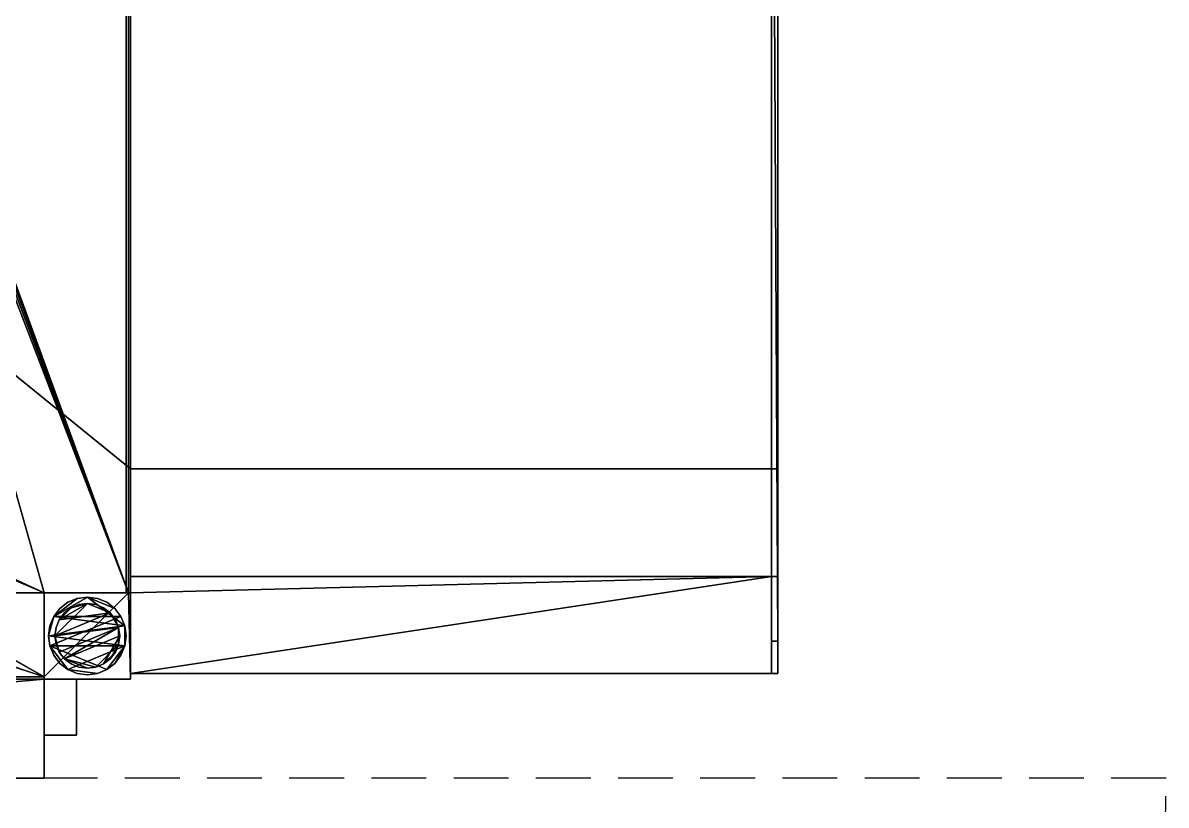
# Model space of a CAD drawing. Header units: millimetres. Extents: x -901 to 180, y -878 to 367.
# Drawn here: x -350 to 180, y -371 to -8 of the extents above; entities that cross this region are included whole.
import ezdxf

# ---------------------------------------------------------------- set-up
doc = ezdxf.new("R2010")
doc.units = ezdxf.units.MM
doc.linetypes.add('NASCOSTA', pattern=[0.381, 0.254, -0.127])
for name, color, linetype in [('IQ_200_2D', 1, 'Continuous'), ('IQ_200_3D', 1, 'Continuous'), ('IQ_204_2D', 7, 'Continuous'), ('IQ_204_3D', 7, 'Continuous')]:
    doc.layers.add(name, color=color, linetype=linetype)
doc.layers.add('IQ_CURTAIN_3D', color=7, linetype='Continuous', transparency=0.9)

msp = doc.modelspace()

# ---------------------------------------------------------------- linework, layer by layer
at = {"layer": 'IQ_200_2D', "linetype": 'Continuous'}
for p, q in [((-300, 312.5), (-300, -312.5)), ((0, 310), (0, -310)), ((-300, -312.5), (-900, -312.5)), ((-340, -358.5), (-340, -312.5)), ((-300, -310), (0, -310)), ((-860, -358.5), (-340, -358.5))]:
    msp.add_line(p, q, dxfattribs=at)
at = {"layer": 'IQ_204_2D', "linetype": 'Continuous'}
for p, q in [((-2.98, 215), (-2.98, -215)), ((-300, -215), (0, -215)), ((0, -265), (-300, -265)), ((-325, -338.48), (-325, -312.5)), ((-340, -338.48), (-325, -338.48))]:
    msp.add_line(p, q, dxfattribs=at)
at = {"layer": 'IQ_204_2D', "linetype": 'NASCOSTA', "ltscale": 100}
msp.add_line((180, -358.5), (-340, -358.5), dxfattribs=at)
msp.add_arc((-340, -358.5), 520, 180, 0, dxfattribs=at)
at = {"layer": 'IQ_CURTAIN_3D'}
for p, q in [((-300, -61.99, 898.97), (-300, -61.99, 1369.03)), ((-300, -124.49, 898.97), (-300, -124.49, 1369.03)), ((-300, -186.99, 898.97), (-300, -186.99, 1369.03)), ((-300, -249.49, 898.97), (-300, -249.49, 1369.03))]:
    msp.add_line(p, q, dxfattribs=at)

# ---------------------------------------------------------------- meshes
at = {"layer": 'IQ_200_3D'}
mesh = msp.add_polyface(dxfattribs=at)
corners = [(-900, 312.5, 1450), (-900, -312.5, 1450), (-300, -312.5, 1450), (-300, 312.5, 1450), (-460, 312.5, 1450), (-514, 366.5, 1450), (-686, 366.5, 1450), (-740, 312.5, 1450)]
mesh.append_faces([[corners[k] for k in face] for face in [(4, 1, 2, 3), (1, 7, 0), (7, 5, 6)]], dxfattribs={"vtx0": -1})
mesh.append_faces([[corners[k] for k in face] for face in [(4, 5, 7, 1)]], dxfattribs={"vtx1": -1, "vtx2": -1, "vtx3": -1})
mesh = msp.add_polyface(dxfattribs=at)
corners = [(-300, 312.5, 725), (-300, -312.5, 725), (-340, -312.5, 725), (-340, -358.5, 725), (-860, -358.5, 725), (-860, -312.5, 725), (-900, -312.5, 725), (-900, 312.5, 725), (-740, 312.5, 725), (-686, 366.5, 725), (-514, 366.5, 725), (-460, 312.5, 725), (-899, -272.5, 725), (-860, -272.5, 725), (-860, -311.5, 725), (-340, -311.5, 725), (-340, -272.5, 725), (-301, -272.5, 725), (-301, 272.5, 725), (-340, 272.5, 725), (-340, 311.5, 725), (-860, 311.5, 725), (-860, 272.5, 725), (-899, 272.5, 725)]
mesh.append_faces([[corners[k] for k in face] for face in [(11, 8, 9, 10)]], dxfattribs={"vtx0": -1})
mesh.append_faces([[corners[k] for k in face] for face in [(23, 7, 21, 22), (20, 0, 18, 19)]], dxfattribs={"vtx0": -1, "vtx1": -1})
mesh.append_faces([[corners[k] for k in face] for face in [(6, 12, 14, 5)]], dxfattribs={"vtx0": -1, "vtx1": -1, "vtx2": -1})
mesh.append_faces([[corners[k] for k in face] for face in [(20, 8, 11, 0)]], dxfattribs={"vtx0": -1, "vtx1": -1, "vtx3": -1})
mesh.append_faces([[corners[k] for k in face] for face in [(7, 23, 12, 6), (8, 20, 21, 7)]], dxfattribs={"vtx0": -1, "vtx2": -1})
mesh.append_faces([[corners[k] for k in face] for face in [(2, 4, 5, 15)]], dxfattribs={"vtx0": -1, "vtx2": -1, "vtx3": -1})
mesh.append_faces([[corners[k] for k in face] for face in [(13, 14, 12)]], dxfattribs={"vtx1": -1})
mesh.append_faces([[corners[k] for k in face] for face in [(14, 15, 5)]], dxfattribs={"vtx1": -1, "vtx2": -1})
mesh.append_faces([[corners[k] for k in face] for face in [(1, 2, 15, 17)]], dxfattribs={"vtx1": -1, "vtx2": -1, "vtx3": -1})
mesh.append_faces([[corners[k] for k in face] for face in [(17, 18, 0, 1)]], dxfattribs={"vtx1": -1, "vtx3": -1})
mesh.append_faces([[corners[k] for k in face] for face in [(15, 16, 17), (2, 3, 4)]], dxfattribs={"vtx2": -1})
mesh = msp.add_polyface(dxfattribs=at)
corners = [(-860, -272.5, 201.37), (-899, -272.5, 201.37), (-899, 272.5, 201.37), (-860, 272.5, 201.37), (-860, 311.5, 201.37), (-340, 311.5, 201.37), (-340, 272.5, 201.37), (-301, 272.5, 201.37), (-301, -272.5, 201.37), (-340, -272.5, 201.37), (-340, -311.5, 201.37), (-860, -311.5, 201.37), (-699, -187.4, 201.37), (-698.66, -189.99, 201.37), (-697.66, -192.4, 201.37), (-696.07, -194.47, 201.37), (-694, -196.06, 201.37), (-691.59, -197.06, 201.37), (-689, -197.4, 201.37), (-686.41, -197.06, 201.37), (-684, -196.06, 201.37), (-681.93, -194.47, 201.37), (-680.34, -192.4, 201.37), (-679.34, -189.99, 201.37), (-679, -187.4, 201.37), (-679.34, -184.81, 201.37), (-680.34, -182.4, 201.37), (-681.93, -180.33, 201.37), (-684, -178.74, 201.37), (-686.41, -177.74, 201.37), (-689, -177.4, 201.37), (-691.59, -177.74, 201.37), (-694, -178.74, 201.37), (-696.07, -180.33, 201.37), (-697.66, -182.4, 201.37), (-698.66, -184.81, 201.37), (-609, -157.4, 201.37), (-608.66, -159.99, 201.37), (-607.66, -162.4, 201.37), (-606.07, -164.47, 201.37), (-604, -166.06, 201.37), (-601.59, -167.06, 201.37), (-599, -167.4, 201.37), (-596.41, -167.06, 201.37), (-594, -166.06, 201.37), (-591.93, -164.47, 201.37), (-590.34, -162.4, 201.37), (-589.34, -159.99, 201.37), (-589, -157.4, 201.37), (-589.34, -154.81, 201.37), (-590.34, -152.4, 201.37), (-591.93, -150.33, 201.37), (-594, -148.74, 201.37), (-596.41, -147.74, 201.37), (-599, -147.4, 201.37), (-601.59, -147.74, 201.37), (-604, -148.74, 201.37), (-606.07, -150.33, 201.37), (-607.66, -152.4, 201.37), (-608.66, -154.81, 201.37), (-452.1, 89.5, 201.37), (-451.76, 86.91, 201.37), (-450.76, 84.5, 201.37), (-449.17, 82.43, 201.37), (-447.1, 80.84, 201.37), (-444.69, 79.84, 201.37), (-442.1, 79.5, 201.37), (-439.51, 79.84, 201.37), (-437.1, 80.84, 201.37), (-435.03, 82.43, 201.37), (-433.44, 84.5, 201.37), (-432.44, 86.91, 201.37), (-432.1, 89.5, 201.37), (-432.44, 92.09, 201.37), (-433.44, 94.5, 201.37), (-435.03, 96.57, 201.37), (-437.1, 98.16, 201.37), (-439.51, 99.16, 201.37), (-442.1, 99.5, 201.37), (-444.69, 99.16, 201.37), (-447.1, 98.16, 201.37), (-449.17, 96.57, 201.37), (-450.76, 94.5, 201.37), (-451.76, 92.09, 201.37)]
mesh.append_faces([[corners[k] for k in face] for face in [(13, 0, 12), (32, 3, 31), (61, 55, 60), (65, 51, 64), (70, 8, 69), (69, 8, 68), (74, 7, 73)]], dxfattribs={"vtx0": -1, "vtx1": -1})
mesh.append_faces([[corners[k] for k in face] for face in [(56, 3, 60, 55)]], dxfattribs={"vtx0": -1, "vtx1": -1, "vtx2": -1})
mesh.append_faces([[corners[k] for k in face] for face in [(0, 15, 16, 11), (11, 16, 17), (42, 20, 21, 41), (19, 10, 11, 18), (10, 19, 20), (3, 32, 33, 2), (57, 29, 30, 56), (58, 28, 29, 57), (59, 27, 28, 58), (37, 25, 26, 36), (68, 8, 9, 67), (36, 26, 27, 59), (63, 52, 53, 62), (64, 51, 52, 63), (62, 53, 54), (6, 79, 80, 5), (6, 76, 77), (8, 70, 71)]], dxfattribs={"vtx0": -1, "vtx2": -1})
mesh.append_faces([[corners[k] for k in face] for face in [(20, 42, 43, 10), (9, 48, 49, 67), (56, 30, 31, 3)]], dxfattribs={"vtx0": -1, "vtx2": -1, "vtx3": -1})
mesh.append_faces([[corners[k] for k in face] for face in [(14, 15, 0), (17, 18, 11), (13, 14, 0), (35, 12, 0), (21, 22, 41), (37, 38, 25), (43, 44, 10), (47, 48, 9), (46, 47, 9), (45, 46, 9), (83, 60, 3), (82, 83, 3), (72, 73, 7), (78, 79, 6), (77, 78, 6), (75, 76, 6)]], dxfattribs={"vtx1": -1, "vtx2": -1})
mesh.append_faces([[corners[k] for k in face] for face in [(0, 1, 34, 35), (33, 34, 1, 2), (24, 25, 38, 39), (9, 10, 44, 45), (23, 24, 39, 40), (22, 23, 40, 41), (49, 50, 66, 67), (50, 51, 65, 66), (54, 55, 61, 62), (81, 82, 3, 4), (71, 72, 7, 8), (80, 81, 4, 5), (74, 75, 6, 7)]], dxfattribs={"vtx1": -1, "vtx3": -1})
mesh = msp.add_polyface(dxfattribs=at)
corners = [(-300, 312.5, 1450), (-300, -312.5, 1450), (-300, -312.5, 725), (-300, 312.5, 725), (-300, -272.5, 1370), (-300, 272.5, 1370), (-300, 272.5, 910), (-300, 310, 910), (-300, 310, 850), (-300, 272.5, 850), (-300, 265, 850), (-300, 265, 820), (-300, -265, 820), (-300, -265, 850), (-300, -272.5, 850), (-300, -310, 850), (-300, -310, 910), (-300, -272.5, 910)]
mesh.append_faces([[corners[k] for k in face] for face in [(4, 1, 16, 17), (7, 0, 5, 6)]], dxfattribs={"vtx0": -1, "vtx1": -1})
mesh.append_faces([[corners[k] for k in face] for face in [(11, 3, 8, 9)]], dxfattribs={"vtx0": -1, "vtx1": -1, "vtx3": -1})
mesh.append_faces([[corners[k] for k in face] for face in [(1, 4, 5, 0), (16, 1, 2, 15)]], dxfattribs={"vtx0": -1, "vtx2": -1})
mesh.append_faces([[corners[k] for k in face] for face in [(12, 14, 15, 2)]], dxfattribs={"vtx0": -1, "vtx2": -1, "vtx3": -1})
mesh.append_faces([[corners[k] for k in face] for face in [(3, 0, 7, 8), (11, 12, 2, 3)]], dxfattribs={"vtx1": -1, "vtx3": -1})
mesh.append_faces([[corners[k] for k in face] for face in [(9, 10, 11), (12, 13, 14)]], dxfattribs={"vtx2": -1})
mesh = msp.add_polyface(dxfattribs=at)
corners = [(-2.98, -215, 858), (-2.98, 215, 858), (-2.98, 215, 850), (-2.98, -215, 850), (-2.98, 310, 835), (-2.98, 295, 820), (-2.98, 265, 820), (-2.98, 265, 850), (-2.98, 310, 850), (-2.98, -295, 820), (-2.98, -310, 835), (-2.98, -310, 850), (-2.98, -265, 850), (-2.98, -265, 820)]
mesh.append_faces([[corners[k] for k in face] for face in [(1, 2, 3, 0)]])
mesh.append_faces([[corners[k] for k in face] for face in [(11, 9, 10)]], dxfattribs={"vtx0": -1})
mesh.append_faces([[corners[k] for k in face] for face in [(5, 6, 7), (12, 13, 9, 11)]], dxfattribs={"vtx2": -1})
mesh.append_faces([[corners[k] for k in face] for face in [(7, 8, 4, 5)]], dxfattribs={"vtx3": -1})
mesh = msp.add_polyface(dxfattribs=at)
corners = [(0, 310, 910), (0, 265, 910), (0, 265, 875), (0, 215, 875), (0, 215, 858), (0, -215, 858), (0, -215, 875), (0, -265, 875), (0, -265, 910), (0, -310, 910), (0, -310, 835), (0, -295, 820), (0, 295, 820), (0, 310, 835)]
mesh.append_faces([[corners[k] for k in face] for face in [(12, 4, 5, 11)]], dxfattribs={"vtx0": -1, "vtx2": -1})
mesh.append_faces([[corners[k] for k in face] for face in [(7, 10, 11, 5)]], dxfattribs={"vtx0": -1, "vtx2": -1, "vtx3": -1})
mesh.append_faces([[corners[k] for k in face] for face in [(6, 7, 5)]], dxfattribs={"vtx1": -1})
mesh.append_faces([[corners[k] for k in face] for face in [(12, 13, 2, 4)]], dxfattribs={"vtx1": -1, "vtx2": -1, "vtx3": -1})
mesh.append_faces([[corners[k] for k in face] for face in [(0, 1, 2, 13), (2, 3, 4)]], dxfattribs={"vtx2": -1})
mesh.append_faces([[corners[k] for k in face] for face in [(7, 8, 9, 10)]], dxfattribs={"vtx3": -1})
mesh = msp.add_polyface(dxfattribs=at)
corners = [(-300, -265, 820), (-300, 265, 820), (-2.98, 265, 820), (-2.98, 295, 820), (0, 295, 820), (0, -295, 820), (-2.98, -295, 820), (-2.98, -265, 820)]
mesh.append_faces([[corners[k] for k in face] for face in [(4, 5, 2, 3)]], dxfattribs={"vtx1": -1})
mesh.append_faces([[corners[k] for k in face] for face in [(5, 6, 7, 2)]], dxfattribs={"vtx2": -1, "vtx3": -1})
mesh.append_faces([[corners[k] for k in face] for face in [(7, 0, 1, 2)]], dxfattribs={"vtx3": -1})
mesh = msp.add_polyface(dxfattribs=at)
corners = [(-900, -272.5, 850), (-300, -272.5, 850), (-300, -215, 850), (-2.98, -215, 850), (-2.98, 215, 850), (-300, 215, 850), (-300, 272.5, 850), (-900, 272.5, 850)]
mesh.append_faces([[corners[k] for k in face] for face in [(2, 7, 0, 1)]], dxfattribs={"vtx0": -1})
mesh.append_faces([[corners[k] for k in face] for face in [(3, 4, 5, 2)]], dxfattribs={"vtx2": -1})
mesh.append_faces([[corners[k] for k in face] for face in [(5, 6, 7, 2)]], dxfattribs={"vtx2": -1, "vtx3": -1})
mesh = msp.add_polyface(dxfattribs=at)
corners = [(-900, -272.5, 1370), (-900, 272.5, 1370), (-300, 272.5, 1370), (-300, -272.5, 1370)]
mesh.append_faces([[corners[k] for k in face] for face in [(0, 1, 2, 3)]])
mesh = msp.add_polyface(dxfattribs=at)
corners = [(-301, 272.5, 201.37), (-301, 272.5, 725), (-301, -272.5, 725), (-301, -272.5, 201.37)]
mesh.append_faces([[corners[k] for k in face] for face in [(0, 1, 2, 3)]])
mesh = msp.add_polyface(dxfattribs=at)
corners = [(-300, -265, 910), (-300, -265, 875), (-300, -215, 875), (-300, -215, 850), (-300, -272.5, 850), (-300, -272.5, 910), (-300, 215, 850), (-300, 215, 875), (-300, 265, 875), (-300, 265, 910), (-300, 272.5, 910), (-300, 272.5, 850)]
mesh.append_faces([[corners[k] for k in face] for face in [(1, 4, 5, 0), (8, 11, 6, 7)]], dxfattribs={"vtx0": -1})
mesh.append_faces([[corners[k] for k in face] for face in [(3, 4, 1, 2), (10, 11, 8, 9)]], dxfattribs={"vtx1": -1})
mesh = msp.add_polyface(dxfattribs=at)
corners = [(0, 215, 858), (-2.98, 215, 858), (-2.98, -215, 858), (0, -215, 858)]
mesh.append_faces([[corners[k] for k in face] for face in [(0, 1, 2, 3)]])
mesh = msp.add_polyface(dxfattribs=at)
corners = [(-300, -215, 850), (-300, -215, 875), (-2.98, -215, 875), (0, -215, 875), (0, -215, 858), (-2.98, -215, 858), (-2.98, -215, 850)]
mesh.append_faces([[corners[k] for k in face] for face in [(6, 0, 5)]], dxfattribs={"vtx1": -1})
mesh.append_faces([[corners[k] for k in face] for face in [(1, 2, 5, 0)]], dxfattribs={"vtx1": -1, "vtx2": -1})
mesh.append_faces([[corners[k] for k in face] for face in [(2, 3, 4, 5)]], dxfattribs={"vtx3": -1})
mesh = msp.add_polyface(dxfattribs=at)
corners = [(0, -265, 875), (0, -215, 875), (-2.98, -215, 875), (-300, -215, 875), (-300, -265, 875), (-2.98, -265, 875)]
mesh.append_faces([[corners[k] for k in face] for face in [(5, 0, 1, 2), (2, 3, 4, 5)]], dxfattribs={"vtx3": -1})
mesh = msp.add_polyface(dxfattribs=at)
corners = [(0, -265, 910), (0, -265, 875), (-2.98, -265, 875), (-300, -265, 875), (-300, -265, 910), (-2.98, -265, 910)]
mesh.append_faces([[corners[k] for k in face] for face in [(5, 0, 1, 2), (2, 3, 4, 5)]], dxfattribs={"vtx3": -1})
mesh = msp.add_polyface(dxfattribs=at)
corners = [(0, -310, 910), (0, -265, 910), (-2.98, -265, 910), (-300, -265, 910), (-300, -272.5, 910), (-300, -310, 910)]
mesh.append_faces([[corners[k] for k in face] for face in [(0, 1, 2, 5)]], dxfattribs={"vtx2": -1})
mesh.append_faces([[corners[k] for k in face] for face in [(2, 3, 4, 5)]], dxfattribs={"vtx3": -1})
mesh = msp.add_polyface(dxfattribs=at)
corners = [(-300, -272.5, 850), (-300, -265, 850), (-2.98, -265, 850), (-2.98, -310, 850), (-300, -310, 850)]
mesh.append_faces([[corners[k] for k in face] for face in [(0, 2, 3, 4)]], dxfattribs={"vtx0": -1})
mesh.append_faces([[corners[k] for k in face] for face in [(0, 1, 2)]], dxfattribs={"vtx2": -1})
mesh = msp.add_polyface(dxfattribs=at)
corners = [(-300, -265, 820), (-2.98, -265, 820), (-2.98, -265, 850), (-300, -265, 850)]
mesh.append_faces([[corners[k] for k in face] for face in [(0, 1, 2, 3)]])
mesh = msp.add_polyface(dxfattribs=at)
corners = [(-900, -272.5, 1370), (-300, -272.5, 1370), (-300, -272.5, 910), (-300, -272.5, 850), (-900, -272.5, 850)]
mesh.append_faces([[corners[k] for k in face] for face in [(2, 4, 0, 1)]], dxfattribs={"vtx0": -1})
mesh.append_faces([[corners[k] for k in face] for face in [(3, 4, 2)]], dxfattribs={"vtx1": -1})
mesh = msp.add_polyface(dxfattribs=at)
corners = [(-340, -272.5, 201.37), (-340, -272.5, 725), (-340, -311.5, 725), (-340, -311.5, 201.37)]
mesh.append_faces([[corners[k] for k in face] for face in [(0, 1, 2, 3)]])
mesh = msp.add_polyface(dxfattribs=at)
corners = [(-301, -272.5, 201.37), (-301, -272.5, 725), (-340, -272.5, 725), (-340, -272.5, 201.37)]
mesh.append_faces([[corners[k] for k in face] for face in [(0, 1, 2, 3)]])
mesh = msp.add_polyface(dxfattribs=at)
corners = [(-340, -272.5, 725), (-340, -312.5, 725), (-300, -312.5, 725), (-300, -272.5, 725)]
mesh.append_faces([[corners[k] for k in face] for face in [(0, 1, 2, 3)]])
mesh = msp.add_polyface(dxfattribs=at)
corners = [(-300, -312.5, 75), (-340, -312.5, 75), (-340, -272.5, 75), (-300, -272.5, 75)]
mesh.append_faces([[corners[k] for k in face] for face in [(0, 1, 2, 3)]])
mesh = msp.add_polyface(dxfattribs=at)
corners = [(-300, -272.5, 725), (-300, -272.5, 75), (-340, -272.5, 75), (-340, -272.5, 725)]
mesh.append_faces([[corners[k] for k in face] for face in [(0, 1, 2, 3)]])
mesh = msp.add_polyface(dxfattribs=at)
corners = [(-340, -272.5, 725), (-340, -272.5, 75), (-340, -312.5, 75), (-340, -312.5, 725)]
mesh.append_faces([[corners[k] for k in face] for face in [(0, 1, 2, 3)]])
mesh = msp.add_polyface(dxfattribs=at)
corners = [(-338, -292.5, 5), (-337.39, -297.16, 5), (-335.59, -301.5, 5), (-332.73, -305.23, 5), (-329, -308.09, 5), (-324.66, -309.89, 5), (-320, -310.5, 5), (-315.34, -309.89, 5), (-311, -308.09, 5), (-307.27, -305.23, 5), (-304.41, -301.5, 5), (-302.61, -297.16, 5), (-302, -292.5, 5), (-302.61, -287.84, 5), (-304.41, -283.5, 5), (-307.27, -279.77, 5), (-311, -276.91, 5), (-315.34, -275.11, 5), (-320, -274.5, 5), (-324.66, -275.11, 5), (-329, -276.91, 5), (-332.73, -279.77, 5), (-335.59, -283.5, 5), (-337.39, -287.84, 5)]
mesh.append_faces([[corners[k] for k in face] for face in [(11, 8, 9, 10)]], dxfattribs={"vtx0": -1})
mesh.append_faces([[corners[k] for k in face] for face in [(4, 7, 8, 11), (11, 0, 1, 4), (13, 18, 19, 22)]], dxfattribs={"vtx0": -1, "vtx2": -1, "vtx3": -1})
mesh.append_faces([[corners[k] for k in face] for face in [(0, 11, 12, 13)]], dxfattribs={"vtx0": -1, "vtx3": -1})
mesh.append_faces([[corners[k] for k in face] for face in [(2, 3, 4, 1), (16, 17, 18, 15)]], dxfattribs={"vtx2": -1})
mesh.append_faces([[corners[k] for k in face] for face in [(13, 14, 15, 18), (22, 23, 0, 13)]], dxfattribs={"vtx2": -1, "vtx3": -1})
mesh.append_faces([[corners[k] for k in face] for face in [(4, 5, 6, 7), (19, 20, 21, 22)]], dxfattribs={"vtx3": -1})
mesh = msp.add_polyface(dxfattribs=at)
corners = [(-338, -292.5), (-337.39, -287.84), (-335.59, -283.5), (-332.73, -279.77), (-329, -276.91), (-324.66, -275.11), (-320, -274.5), (-315.34, -275.11), (-311, -276.91), (-307.27, -279.77), (-304.41, -283.5), (-302.61, -287.84), (-302, -292.5), (-302.61, -297.16), (-304.41, -301.5), (-307.27, -305.23), (-311, -308.09), (-315.34, -309.89), (-320, -310.5), (-324.66, -309.89), (-329, -308.09), (-332.73, -305.23), (-335.59, -301.5), (-337.39, -297.16)]
mesh.append_faces([[corners[k] for k in face] for face in [(2, 0, 1), (15, 13, 14), (13, 11, 12)]], dxfattribs={"vtx0": -1})
mesh.append_faces([[corners[k] for k in face] for face in [(16, 23, 13, 15)]], dxfattribs={"vtx0": -1, "vtx1": -1, "vtx2": -1})
mesh.append_faces([[corners[k] for k in face] for face in [(2, 10, 23, 0)]], dxfattribs={"vtx0": -1, "vtx1": -1, "vtx3": -1})
mesh.append_faces([[corners[k] for k in face] for face in [(2, 5, 6)]], dxfattribs={"vtx0": -1, "vtx2": -1})
mesh.append_faces([[corners[k] for k in face] for face in [(23, 10, 11, 13), (23, 16, 17, 20)]], dxfattribs={"vtx0": -1, "vtx2": -1, "vtx3": -1})
mesh.append_faces([[corners[k] for k in face] for face in [(9, 10, 2, 6)]], dxfattribs={"vtx1": -1, "vtx2": -1, "vtx3": -1})
mesh.append_faces([[corners[k] for k in face] for face in [(3, 4, 5, 2), (18, 19, 20, 17)]], dxfattribs={"vtx2": -1})
mesh.append_faces([[corners[k] for k in face] for face in [(6, 7, 8, 9), (20, 21, 22, 23)]], dxfattribs={"vtx3": -1})
mesh = msp.add_polyface(dxfattribs=at)
corners = [(-338, -292.5, 5), (-337.39, -287.84, 5), (-335.59, -283.5, 5), (-332.73, -279.77, 5), (-329, -276.91, 5), (-324.66, -275.11, 5), (-320, -274.5, 5), (-315.34, -275.11, 5), (-311, -276.91, 5), (-307.27, -279.77, 5), (-304.41, -283.5, 5), (-302.61, -287.84, 5), (-302, -292.5, 5), (-302, -292.5), (-302.61, -287.84), (-304.41, -283.5), (-307.27, -279.77), (-311, -276.91), (-315.34, -275.11), (-320, -274.5), (-324.66, -275.11), (-329, -276.91), (-332.73, -279.77), (-335.59, -283.5), (-337.39, -287.84), (-338, -292.5)]
mesh.append_faces([[corners[k] for k in face] for face in [(13, 14, 11, 12), (0, 1, 24, 25)]], dxfattribs={"vtx1": -1})
mesh.append_faces([[corners[k] for k in face] for face in [(14, 15, 10, 11), (16, 17, 8, 9), (15, 16, 9, 10), (17, 18, 7, 8), (6, 7, 18, 19), (19, 20, 5, 6), (20, 21, 4, 5), (22, 23, 2, 3), (21, 22, 3, 4), (23, 24, 1, 2)]], dxfattribs={"vtx1": -1, "vtx3": -1})
mesh = msp.add_polyface(dxfattribs=at)
corners = [(-300, -312.5, 725), (-300, -312.5, 75), (-300, -272.5, 75), (-300, -272.5, 725)]
mesh.append_faces([[corners[k] for k in face] for face in [(0, 1, 2, 3)]])
mesh = msp.add_polyface(dxfattribs=at)
corners = [(-335, -292.5, 75), (-334.49, -296.38, 75), (-332.99, -300, 75), (-330.61, -303.11, 75), (-327.5, -305.49, 75), (-323.88, -306.99, 75), (-320, -307.5, 75), (-316.12, -306.99, 75), (-312.5, -305.49, 75), (-309.39, -303.11, 75), (-307.01, -300, 75), (-305.51, -296.38, 75), (-305, -292.5, 75), (-305.51, -288.62, 75), (-307.01, -285, 75), (-309.39, -281.89, 75), (-312.5, -279.51, 75), (-316.12, -278.01, 75), (-320, -277.5, 75), (-323.88, -278.01, 75), (-327.5, -279.51, 75), (-330.61, -281.89, 75), (-332.99, -285, 75), (-334.49, -288.62, 75)]
mesh.append_faces([[corners[k] for k in face] for face in [(10, 8, 9), (22, 20, 21)]], dxfattribs={"vtx0": -1})
mesh.append_faces([[corners[k] for k in face] for face in [(7, 3, 6)]], dxfattribs={"vtx0": -1, "vtx1": -1})
mesh.append_faces([[corners[k] for k in face] for face in [(22, 15, 18, 20)]], dxfattribs={"vtx0": -1, "vtx1": -1, "vtx2": -1, "vtx3": -1})
mesh.append_faces([[corners[k] for k in face] for face in [(13, 2, 3, 12)]], dxfattribs={"vtx0": -1, "vtx2": -1})
mesh.append_faces([[corners[k] for k in face] for face in [(3, 7, 8, 12)]], dxfattribs={"vtx0": -1, "vtx2": -1, "vtx3": -1})
mesh.append_faces([[corners[k] for k in face] for face in [(17, 18, 15, 16), (19, 20, 18)]], dxfattribs={"vtx1": -1})
mesh.append_faces([[corners[k] for k in face] for face in [(11, 12, 8, 10)]], dxfattribs={"vtx1": -1, "vtx2": -1})
mesh.append_faces([[corners[k] for k in face] for face in [(4, 5, 6, 3)]], dxfattribs={"vtx2": -1})
mesh.append_faces([[corners[k] for k in face] for face in [(0, 1, 2, 13), (13, 14, 15, 0), (22, 23, 0, 15)]], dxfattribs={"vtx2": -1, "vtx3": -1})
mesh = msp.add_polyface(dxfattribs=at)
corners = [(-335, -292.5, 5), (-334.49, -288.62, 5), (-332.99, -285, 5), (-330.61, -281.89, 5), (-327.5, -279.51, 5), (-323.88, -278.01, 5), (-320, -277.5, 5), (-316.12, -278.01, 5), (-312.5, -279.51, 5), (-309.39, -281.89, 5), (-307.01, -285, 5), (-305.51, -288.62, 5), (-305, -292.5, 5), (-305.51, -296.38, 5), (-307.01, -300, 5), (-309.39, -303.11, 5), (-312.5, -305.49, 5), (-316.12, -306.99, 5), (-320, -307.5, 5), (-323.88, -306.99, 5), (-327.5, -305.49, 5), (-330.61, -303.11, 5), (-332.99, -300, 5), (-334.49, -296.38, 5)]
mesh.append_faces([[corners[k] for k in face] for face in [(9, 6, 7, 8), (4, 2, 3), (15, 13, 14)]], dxfattribs={"vtx0": -1})
mesh.append_faces([[corners[k] for k in face] for face in [(18, 21, 17)]], dxfattribs={"vtx0": -1, "vtx1": -1})
mesh.append_faces([[corners[k] for k in face] for face in [(22, 0, 11, 21)]], dxfattribs={"vtx0": -1, "vtx1": -1, "vtx2": -1})
mesh.append_faces([[corners[k] for k in face] for face in [(0, 6, 9, 11), (21, 11, 13, 17)]], dxfattribs={"vtx0": -1, "vtx1": -1, "vtx2": -1, "vtx3": -1})
mesh.append_faces([[corners[k] for k in face] for face in [(23, 0, 22), (12, 13, 11)]], dxfattribs={"vtx1": -1})
mesh.append_faces([[corners[k] for k in face] for face in [(16, 17, 13, 15)]], dxfattribs={"vtx1": -1, "vtx2": -1})
mesh.append_faces([[corners[k] for k in face] for face in [(9, 10, 11)]], dxfattribs={"vtx2": -1})
mesh.append_faces([[corners[k] for k in face] for face in [(4, 5, 6, 2), (0, 1, 2, 6)]], dxfattribs={"vtx2": -1, "vtx3": -1})
mesh.append_faces([[corners[k] for k in face] for face in [(18, 19, 20, 21)]], dxfattribs={"vtx3": -1})
mesh = msp.add_polyface(dxfattribs=at)
corners = [(-335, -292.5, 75), (-334.49, -288.62, 75), (-332.99, -285, 75), (-330.61, -281.89, 75), (-327.5, -279.51, 75), (-323.88, -278.01, 75), (-320, -277.5, 75), (-316.12, -278.01, 75), (-312.5, -279.51, 75), (-309.39, -281.89, 75), (-307.01, -285, 75), (-305.51, -288.62, 75), (-305, -292.5, 75), (-305, -292.5, 5), (-305.51, -288.62, 5), (-307.01, -285, 5), (-309.39, -281.89, 5), (-312.5, -279.51, 5), (-316.12, -278.01, 5), (-320, -277.5, 5), (-323.88, -278.01, 5), (-327.5, -279.51, 5), (-330.61, -281.89, 5), (-332.99, -285, 5), (-334.49, -288.62, 5), (-335, -292.5, 5)]
mesh.append_faces([[corners[k] for k in face] for face in [(1, 24, 25, 0)]], dxfattribs={"vtx0": -1})
mesh.append_faces([[corners[k] for k in face] for face in [(8, 17, 18, 7), (9, 16, 17, 8), (7, 18, 19, 6), (15, 10, 11, 14), (5, 20, 21, 4), (4, 21, 22, 3), (2, 23, 24, 1), (3, 22, 23, 2), (20, 5, 6, 19)]], dxfattribs={"vtx0": -1, "vtx2": -1})
mesh.append_faces([[corners[k] for k in face] for face in [(13, 14, 11, 12)]], dxfattribs={"vtx1": -1})
mesh.append_faces([[corners[k] for k in face] for face in [(9, 10, 15, 16)]], dxfattribs={"vtx1": -1, "vtx3": -1})
mesh = msp.add_polyface(dxfattribs=at)
corners = [(-302, -292.5, 5), (-302.61, -297.16, 5), (-304.41, -301.5, 5), (-307.27, -305.23, 5), (-311, -308.09, 5), (-315.34, -309.89, 5), (-320, -310.5, 5), (-324.66, -309.89, 5), (-329, -308.09, 5), (-332.73, -305.23, 5), (-335.59, -301.5, 5), (-337.39, -297.16, 5), (-338, -292.5, 5), (-338, -292.5), (-337.39, -297.16), (-335.59, -301.5), (-332.73, -305.23), (-329, -308.09), (-324.66, -309.89), (-320, -310.5), (-315.34, -309.89), (-311, -308.09), (-307.27, -305.23), (-304.41, -301.5), (-302.61, -297.16), (-302, -292.5)]
mesh.append_faces([[corners[k] for k in face] for face in [(13, 14, 11, 12), (0, 1, 24, 25)]], dxfattribs={"vtx1": -1})
mesh.append_faces([[corners[k] for k in face] for face in [(14, 15, 10, 11), (16, 17, 8, 9), (15, 16, 9, 10), (17, 18, 7, 8), (6, 7, 18, 19), (19, 20, 5, 6), (20, 21, 4, 5), (22, 23, 2, 3), (21, 22, 3, 4), (23, 24, 1, 2)]], dxfattribs={"vtx1": -1, "vtx3": -1})
mesh = msp.add_polyface(dxfattribs=at)
corners = [(-305, -292.5, 75), (-305.51, -296.38, 75), (-307.01, -300, 75), (-309.39, -303.11, 75), (-312.5, -305.49, 75), (-316.12, -306.99, 75), (-320, -307.5, 75), (-323.88, -306.99, 75), (-327.5, -305.49, 75), (-330.61, -303.11, 75), (-332.99, -300, 75), (-334.49, -296.38, 75), (-335, -292.5, 75), (-335, -292.5, 5), (-334.49, -296.38, 5), (-332.99, -300, 5), (-330.61, -303.11, 5), (-327.5, -305.49, 5), (-323.88, -306.99, 5), (-320, -307.5, 5), (-316.12, -306.99, 5), (-312.5, -305.49, 5), (-309.39, -303.11, 5), (-307.01, -300, 5), (-305.51, -296.38, 5), (-305, -292.5, 5)]
mesh.append_faces([[corners[k] for k in face] for face in [(1, 24, 25, 0)]], dxfattribs={"vtx0": -1})
mesh.append_faces([[corners[k] for k in face] for face in [(11, 14, 15, 10), (10, 15, 16, 9), (8, 17, 18, 7), (9, 16, 17, 8), (7, 18, 19, 6), (5, 20, 21, 4), (4, 21, 22, 3), (2, 23, 24, 1), (3, 22, 23, 2), (20, 5, 6, 19)]], dxfattribs={"vtx0": -1, "vtx2": -1})
mesh.append_faces([[corners[k] for k in face] for face in [(12, 13, 14, 11)]], dxfattribs={"vtx2": -1})
mesh = msp.add_polyface(dxfattribs=at)
corners = [(0, -310, 835), (-2.98, -310, 835), (-2.98, -295, 820), (0, -295, 820)]
mesh.append_faces([[corners[k] for k in face] for face in [(0, 1, 2, 3)]])
mesh = msp.add_polyface(dxfattribs=at)
corners = [(-300, -312.5, 1450), (-900, -312.5, 1450), (-900, -312.5, 725), (-860, -312.5, 725), (-860, -312.5, 1410), (-340, -312.5, 1410), (-340, -312.5, 1345.39), (-325, -312.5, 1345.39), (-325, -312.5, 1265.39), (-340, -312.5, 1265.39), (-340, -312.5, 869.61), (-325, -312.5, 869.61), (-325, -312.5, 789.61), (-340, -312.5, 789.61), (-340, -312.5, 725), (-300, -312.5, 725), (-868.38, -312.5, 1095.39), (-868.38, -312.5, 1020.39), (-890.52, -312.5, 1020.39), (-890.52, -312.5, 1095.39)]
mesh.append_faces([[corners[k] for k in face] for face in [(7, 0, 5, 6)]], dxfattribs={"vtx0": -1, "vtx1": -1})
mesh.append_faces([[corners[k] for k in face] for face in [(4, 1, 19, 16)]], dxfattribs={"vtx0": -1, "vtx1": -1, "vtx3": -1})
mesh.append_faces([[corners[k] for k in face] for face in [(1, 4, 5, 0), (19, 1, 2, 18), (0, 7, 8, 15), (3, 17, 18, 2)]], dxfattribs={"vtx0": -1, "vtx2": -1})
mesh.append_faces([[corners[k] for k in face] for face in [(14, 15, 12, 13)]], dxfattribs={"vtx1": -1})
mesh.append_faces([[corners[k] for k in face] for face in [(11, 12, 15, 8)]], dxfattribs={"vtx1": -1, "vtx2": -1, "vtx3": -1})
mesh.append_faces([[corners[k] for k in face] for face in [(3, 4, 16, 17)]], dxfattribs={"vtx1": -1, "vtx3": -1})
mesh.append_faces([[corners[k] for k in face] for face in [(8, 9, 10, 11)]], dxfattribs={"vtx3": -1})
mesh = msp.add_polyface(dxfattribs=at)
corners = [(-340, -311.5, 201.37), (-340, -311.5, 725), (-860, -311.5, 725), (-860, -311.5, 201.37)]
mesh.append_faces([[corners[k] for k in face] for face in [(0, 1, 2, 3)]])
mesh = msp.add_polyface(dxfattribs=at)
corners = [(-860, -358.5, 1410), (-340, -358.5, 1410), (-340, -312.5, 1410), (-860, -312.5, 1410)]
mesh.append_faces([[corners[k] for k in face] for face in [(0, 1, 2, 3)]])
mesh = msp.add_polyface(dxfattribs=at)
corners = [(-340, -312.5, 1410), (-340, -358.5, 1410), (-340, -358.5, 725), (-340, -312.5, 725), (-340, -312.5, 789.61), (-340, -338.48, 789.61), (-340, -338.48, 869.61), (-340, -312.5, 869.61), (-340, -312.5, 1265.39), (-340, -338.48, 1265.39), (-340, -338.48, 1345.39), (-340, -312.5, 1345.39)]
mesh.append_faces([[corners[k] for k in face] for face in [(5, 2, 3, 4)]], dxfattribs={"vtx0": -1})
mesh.append_faces([[corners[k] for k in face] for face in [(2, 5, 6, 9)]], dxfattribs={"vtx0": -1, "vtx2": -1, "vtx3": -1})
mesh.append_faces([[corners[k] for k in face] for face in [(0, 1, 10, 11)]], dxfattribs={"vtx1": -1})
mesh.append_faces([[corners[k] for k in face] for face in [(9, 10, 1, 2)]], dxfattribs={"vtx1": -1, "vtx3": -1})
mesh.append_faces([[corners[k] for k in face] for face in [(7, 8, 9, 6)]], dxfattribs={"vtx2": -1})
mesh = msp.add_polyface(dxfattribs=at)
corners = [(-340, -312.5, 725), (-340, -312.5, 75), (-300, -312.5, 75), (-300, -312.5, 725)]
mesh.append_faces([[corners[k] for k in face] for face in [(0, 1, 2, 3)]])
mesh = msp.add_polyface(dxfattribs=at)
corners = [(-300, -310, 910), (-300, -310, 850), (-2.98, -310, 850), (-2.98, -310, 835), (0, -310, 835), (0, -310, 910)]
mesh.append_faces([[corners[k] for k in face] for face in [(0, 1, 2, 5)]], dxfattribs={"vtx2": -1})
mesh.append_faces([[corners[k] for k in face] for face in [(2, 3, 4, 5)]], dxfattribs={"vtx3": -1})
mesh = msp.add_polyface(dxfattribs=at)
corners = [(-860, -358.5, 1410), (-860, -358.5, 725), (-340, -358.5, 725), (-340, -358.5, 1410)]
mesh.append_faces([[corners[k] for k in face] for face in [(0, 1, 2, 3)]])
at = {"layer": 'IQ_204_3D'}
mesh = msp.add_polyface(dxfattribs=at)
corners = [(-325, -338.48, 1345.39), (-325, -312.5, 1345.39), (-340, -312.5, 1345.39), (-340, -338.48, 1345.39)]
mesh.append_faces([[corners[k] for k in face] for face in [(0, 1, 2, 3)]])
mesh = msp.add_polyface(dxfattribs=at)
corners = [(-340, -338.48, 1265.39), (-340, -312.5, 1265.39), (-325, -312.5, 1265.39), (-325, -338.48, 1265.39)]
mesh.append_faces([[corners[k] for k in face] for face in [(0, 1, 2, 3)]])
mesh = msp.add_polyface(dxfattribs=at)
corners = [(-325, -338.48, 869.61), (-325, -312.5, 869.61), (-340, -312.5, 869.61), (-340, -338.48, 869.61)]
mesh.append_faces([[corners[k] for k in face] for face in [(0, 1, 2, 3)]])
mesh = msp.add_polyface(dxfattribs=at)
corners = [(-340, -338.48, 789.61), (-340, -312.5, 789.61), (-325, -312.5, 789.61), (-325, -338.48, 789.61)]
mesh.append_faces([[corners[k] for k in face] for face in [(0, 1, 2, 3)]])
mesh = msp.add_polyface(dxfattribs=at)
corners = [(-325, -338.48, 1265.39), (-325, -312.5, 1265.39), (-325, -312.5, 1345.39), (-325, -338.48, 1345.39)]
mesh.append_faces([[corners[k] for k in face] for face in [(0, 1, 2, 3)]])
mesh = msp.add_polyface(dxfattribs=at)
corners = [(-325, -338.48, 789.61), (-325, -312.5, 789.61), (-325, -312.5, 869.61), (-325, -338.48, 869.61)]
mesh.append_faces([[corners[k] for k in face] for face in [(0, 1, 2, 3)]])
mesh = msp.add_polyface(dxfattribs=at)
corners = [(-325, -338.48, 1345.39), (-340, -338.48, 1345.39), (-340, -338.48, 1265.39), (-325, -338.48, 1265.39), (-325, -338.48, 789.61), (-325, -338.48, 869.61), (-340, -338.48, 869.61), (-340, -338.48, 789.61)]
mesh.append_faces([[corners[k] for k in face] for face in [(3, 0, 1, 2), (4, 5, 6, 7)]])
at = {"layer": 'IQ_CURTAIN_3D'}
mesh = msp.add_polyface(dxfattribs=at)
corners = [(-300, 272.5, 898.97), (-300, -272.5, 898.97), (-302, -272.5, 898.97), (-302, 272.5, 898.97)]
mesh.append_faces([[corners[k] for k in face] for face in [(0, 1, 2, 3)]])
mesh = msp.add_polyface(dxfattribs=at)
corners = [(-302, -272.5, 1370), (-300, -272.5, 1370), (-300, 272.5, 1370), (-302, 272.5, 1370)]
mesh.append_faces([[corners[k] for k in face] for face in [(0, 1, 2, 3)]])
mesh = msp.add_polyface(dxfattribs=at)
corners = [(-302, 272.5, 1370), (-302, 272.5, 898.97), (-302, -272.5, 898.97), (-302, -272.5, 1370)]
mesh.append_faces([[corners[k] for k in face] for face in [(0, 1, 2, 3)]])
mesh = msp.add_polyface(dxfattribs=at)
corners = [(-300, -272.5, 1370), (-300, -272.5, 898.97), (-300, 272.5, 898.97), (-300, 272.5, 1370)]
mesh.append_faces([[corners[k] for k in face] for face in [(0, 1, 2, 3)]])
mesh = msp.add_polyface(dxfattribs=at)
corners = [(-302, -272.5, 1370), (-302, -272.5, 898.97), (-300, -272.5, 898.97), (-300, -272.5, 1370)]
mesh.append_faces([[corners[k] for k in face] for face in [(0, 1, 2, 3)]])

doc.saveas('drawing.dxf')
